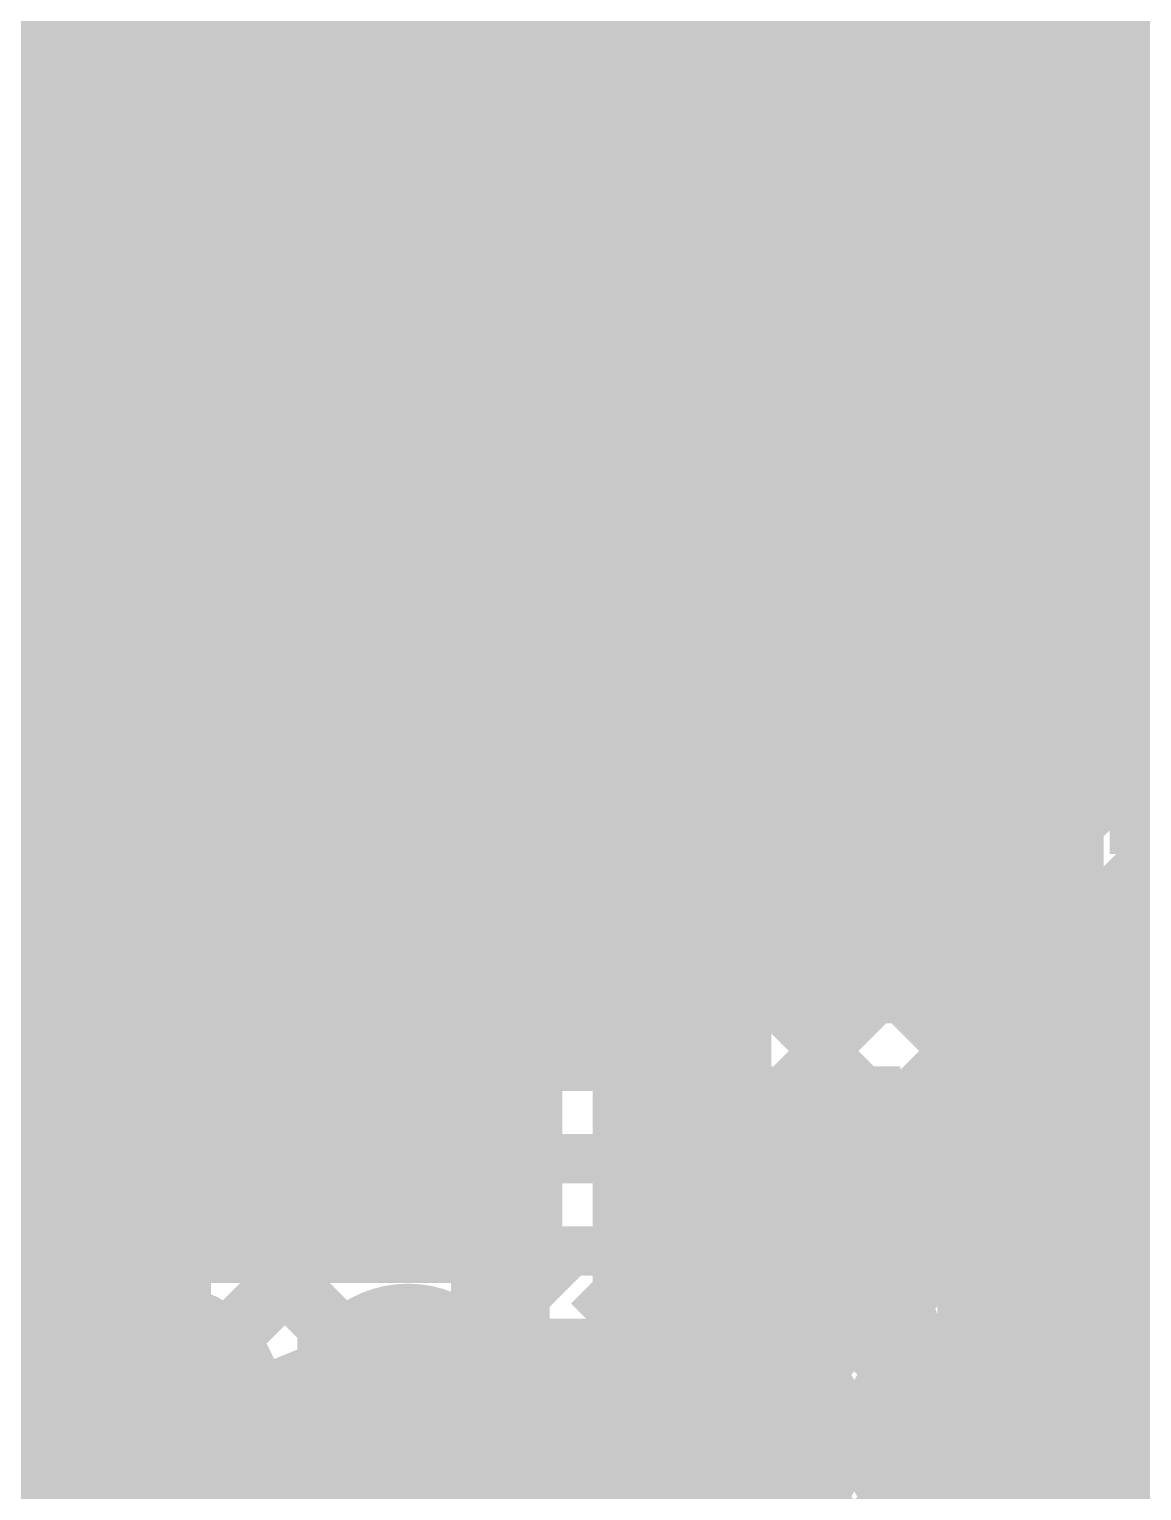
# Model space of a CAD drawing. Extents: x -72 to 72, y -47 to 50.
# Drawn here: x 32.73 to 37.32, y 7.9 to 13.93 of the extents above; entities that cross this region are included whole.
import ezdxf

# ---------------------------------------------------------------- set-up
doc = ezdxf.new("R2010")
doc.units = 0
doc.header["$MEASUREMENT"] = 0
doc.layers.get('0').update_dxf_attribs({"linetype": 'CONTINUOUS'})
for name, color, linetype in [('22-303-0_BOT', 7, 'CONTINUOUS'), ('22-303-0_DRD', 7, 'CONTINUOUS'), ('22-303-0_GND', 6, 'CONTINUOUS'), ('22-303-0_IN1', 4, 'CONTINUOUS'), ('22-303-0_IN2', 3, 'CONTINUOUS'), ('22-303-0_PWR', 5, 'CONTINUOUS'), ('22-303-0_SMB', 10, 'CONTINUOUS'), ('22-303-0_SMT', 14, 'CONTINUOUS'), ('22-303-0_SPB', 9, 'CONTINUOUS'), ('22-303-0_SPT', 12, 'CONTINUOUS'), ('22-303-0_SSB', 11, 'CONTINUOUS'), ('22-303-0_SST', 13, 'CONTINUOUS'), ('22-303-0_TOP', 8, 'CONTINUOUS'), ('THRUHOLE_TAP', 7, 'CONTINUOUS')]:
    doc.layers.add(name, color=color, linetype=linetype)

# ---------------------------------------------------------------- blocks, each defined once
blk = doc.blocks.new('RECTANGLE_2')
blk.add_solid([(0.63627, 0.51308), (0.63627, -0.51308), (-0.63627, 0.51308), (-0.63627, -0.51308)])
blk = doc.blocks.new('RECTANGLE_4')
blk.add_solid([(0.4826, 0.4064), (0.4826, -0.4064), (-0.4826, 0.4064), (-0.4826, -0.4064)])
blk = doc.blocks.new('ROUND_48')
at = {"const_width": 0.29972}
blk.add_lwpolyline([(-0.14986, 0, 1), (0.14986, 0, 1)], format="xyb", close=True, dxfattribs=at)
blk = doc.blocks.new('RECTANGLE_57')
blk.add_solid([(0.635, 0.508), (0.635, -0.508), (-0.635, 0.508), (-0.635, -0.508)])
blk = doc.blocks.new('ROUND_81')
at = {"const_width": 0.0635}
blk.add_lwpolyline([(-0.03175, 0, 1), (0.03175, 0, 1)], format="xyb", close=True, dxfattribs=at)
blk = doc.blocks.new('ROUND_82')
at = {"const_width": 0.50038}
blk.add_lwpolyline([(-0.25019, 0, 1), (0.25019, 0, 1)], format="xyb", close=True, dxfattribs=at)
blk = doc.blocks.new('ROUND_83')
at = {"const_width": 0.50038}
blk.add_lwpolyline([(-0.25019, 0, 1), (0.25019, 0, 1)], format="xyb", close=True, dxfattribs=at)
blk = doc.blocks.new('ROUND_53')
at = {"const_width": 0.29972}
blk.add_lwpolyline([(-0.14986, 0, 1), (0.14986, 0, 1)], format="xyb", close=True, dxfattribs=at)
blk = doc.blocks.new('RECTANGLE_9')
blk.add_solid([(0.508, 0.9017), (0.508, -0.9017), (-0.508, 0.9017), (-0.508, -0.9017)])
blk = doc.blocks.new('ROUND_95')
at = {"const_width": 0.10033}
blk.add_lwpolyline([(-0.050164, 0, 1), (0.050164, 0, 1)], format="xyb", close=True, dxfattribs=at)

msp = doc.modelspace()

# ---------------------------------------------------------------- linework, layer by layer
at = {"layer": '22-303-0_BOT'}
for points, const_width in [([(34.6456, 15.51178), (34.6456, 14.01064)], 0.254), ([(33.655, 13.4112), (33.5788, 13.4112), (33.02, 13.97), (33.02, 14.87424)], 0.2032), ([(33.655, 13.4112), (34.6202, 13.4112), (35.687, 14.478), (35.687, 14.605)], 0.2032), ([(36.6268, 14.41704), (36.6268, 13.7922)], 0.254), ([(36.703, 14.39418), (36.703, 8.71982)], 0.254), ([(36.9316, 14.3891), (36.9316, 8.61568)], 0.254), ([(37.0332, 14.4018), (37.0332, 12.7762)], 0.254), ([(32.6136, 14.17066), (32.6136, 13.97)], 0.254), ([(34.4424, 14.1224), (34.4424, 13.8176)], 0.254), ([(34.7472, 14.11224), (34.45256, 13.8176)], 0.254), ([(32.6136, 14.0208), (32.5374, 14.0208)], 0.254), ([(34.65576, 14.0208), (34.4424, 14.0208)], 0.254), ([(37.0332, 14.0208), (36.6268, 14.0208)], 0.254), ([(32.65424, 13.7922), (32.5374, 13.7922)], 0.254), ([(37.0332, 13.7922), (35.57524, 13.7922), (34.9123, 13.12672)], 0.254), ([(35.56, 13.77696), (35.56, 11.9888)], 0.254), ([(36.6268, 13.7922), (35.57524, 13.7922)], 0.254), ([(35.7886, 13.7922), (35.7886, 11.9888)], 0.254), ([(36.0172, 13.7922), (36.0172, 11.9888)], 0.254), ([(36.2458, 13.7922), (36.2458, 11.9888)], 0.254), ([(36.4744, 13.7922), (36.4744, 11.9888)], 0.254), ([(32.73552, 13.6779), (32.8676, 13.54836)], 0.254), ([(32.8168, 13.59916), (32.8168, 12.4841)], 0.254), ([(37.0332, 13.589), (37.973, 13.589)], 0.254), ([(32.85236, 13.5636), (32.5374, 13.5636)], 0.254), ([(32.8676, 13.54836), (32.8676, 12.7)], 0.254), ([(35.3314, 13.54836), (35.3314, 12.47648)], 0.254), ([(37.0332, 13.5636), (35.34664, 13.5636)], 0.254), ([(32.8676, 13.335), (32.5374, 13.335)], 0.254), ([(37.0332, 13.335), (35.11804, 13.335)], 0.254), ([(35.1028, 13.31976), (35.1028, 12.7127)], 0.254), ([(32.8676, 13.1064), (32.5374, 13.1064)], 0.254), ([(34.8742, 13.0937), (34.8742, 12.79144)], 0.254), ([(37.0332, 13.1064), (34.88944, 13.1064)], 0.254), ([(34.6202, 13.0048), (34.4424, 13.0048)], 0.254), ([(34.4424, 13.0048), (34.4424, 12.7)], 0.254), ([(34.6456, 13.0048), (34.6456, 12.7762)], 0.254), ([(32.8676, 12.8778), (32.5374, 12.8778)], 0.254), ([(37.0332, 12.8778), (34.4424, 12.8778)], 0.254), ([(38.9128, 12.7762), (37.0332, 12.7762)], 0.254), ([(37.1602, 12.7762), (37.1602, 10.9728)], 0.254), ([(37.3888, 12.7762), (37.3888, 10.9728)], 0.254), ([(34.4424, 12.7), (32.8676, 12.7)], 0.254), ([(32.8676, 12.7), (32.8676, 12.4841)], 0.254), ([(34.4424, 12.7), (34.4424, 12.67968)], 0.254), ([(32.8676, 12.6492), (32.5374, 12.6492)], 0.254), ([(39.2176, 12.6492), (35.19424, 12.6492)], 0.254), ([(32.8676, 12.4841), (32.5374, 12.4841)], 0.254), ([(39.2176, 12.4206), (35.3568, 12.4206)], 0.254), ([(35.687, 11.176), (35.687, 12.446)], 0.2032), ([(35.687, 12.446), (35.687, 11.176)], 0.2032), ([(35.687, 11.176), (35.687, 12.446)], 0.2032), ([(39.2176, 12.192), (35.40252, 12.192)], 0.254), ([(33.655, 11.9888), (31.75, 11.9888)], 0.381), ([(36.6268, 11.9888), (35.36696, 11.9888)], 0.254), ([(35.687, 11.9888), (35.687, 11.176)], 0.254), ([(36.6268, 11.9888), (36.6268, 10.3632)], 0.254), ([(39.2176, 11.9634), (36.6268, 11.9634)], 0.254), ([(34.4424, 11.70178), (34.4424, 11.2776)], 0.254), ([(39.48176, 11.7348), (36.6268, 11.7348)], 0.254), ([(34.6456, 11.6078), (34.6456, 10.8458)], 0.254), ([(34.7472, 11.59002), (34.7472, 10.79246)], 0.254), ([(32.8676, 11.5062), (32.5374, 11.5062)], 0.254), ([(32.8676, 11.4935), (32.5374, 11.4935)], 0.254), ([(32.8168, 11.4935), (32.8168, 10.08888)], 0.254), ([(32.8676, 11.4935), (32.8676, 11.2776)], 0.254), ([(34.7472, 11.5062), (34.4424, 11.5062)], 0.254), ([(39.40556, 11.5062), (36.6268, 11.5062)], 0.254), ([(34.7472, 11.2776), (31.2293, 11.2776)], 0.254), ([(34.4424, 11.2776), (32.8676, 11.2776)], 0.254), ([(33.0454, 11.2776), (33.0454, 10.08888)], 0.254), ([(33.274, 11.2776), (33.274, 10.08888)], 0.254), ([(33.5026, 11.2776), (33.5026, 10.08888)], 0.254), ([(33.7312, 11.2776), (33.7312, 10.08888)], 0.254), ([(33.9598, 11.2776), (33.9598, 10.68324)], 0.254), ([(34.1884, 11.2776), (34.1884, 10.8458)], 0.254), ([(34.417, 11.2776), (34.417, 10.89152)], 0.254), ([(39.4208, 11.2776), (36.6268, 11.2776)], 0.254), ([(34.7472, 11.176), (35.687, 11.176)], 0.254), ([(36.6268, 11.176), (35.687, 11.176)], 0.254), ([(35.687, 10.3632), (35.687, 11.176)], 0.254), ([(34.7472, 11.049), (31.2293, 11.049)], 0.254), ([(39.5351, 11.049), (36.6268, 11.049)], 0.254), ([(37.0332, 10.9728), (37.0332, 9.3472)], 0.254), ([(38.9128, 10.9728), (37.0332, 10.9728)], 0.254), ([(34.13252, 10.8204), (31.2293, 10.8204)], 0.254), ([(34.7472, 10.8204), (34.70148, 10.8204)], 0.254), ([(37.0332, 10.8204), (36.6268, 10.8204)], 0.254), ([(33.89376, 10.5918), (31.2293, 10.5918)], 0.254), ([(37.0332, 10.5918), (36.6268, 10.5918)], 0.254), ([(33.655, 9.271), (33.655, 10.541)], 0.2032), ([(33.655, 9.271), (33.655, 10.541)], 0.2032), ([(33.655, 9.271), (33.655, 10.541)], 0.2032), ([(33.81756, 10.3632), (31.2293, 10.3632)], 0.254), ([(36.6268, 10.3632), (35.01644, 10.3632)], 0.254), ([(37.0332, 10.3632), (35.01644, 10.3632)], 0.254), ([(35.1028, 10.3632), (35.1028, 9.9568)], 0.254), ([(35.3314, 10.3632), (35.3314, 9.9568)], 0.254), ([(35.56, 10.3632), (35.56, 9.9568)], 0.254), ([(35.7886, 10.3632), (35.7886, 9.9568)], 0.254), ([(36.0172, 10.3632), (36.0172, 9.9568)], 0.254), ([(36.2458, 10.3632), (36.2458, 9.9568)], 0.254), ([(36.4744, 10.3632), (36.4744, 9.9568)], 0.254), ([(33.8328, 10.1346), (31.2293, 10.1346)], 0.254), ([(37.0332, 10.1346), (35.0012, 10.1346)], 0.254), ([(32.71266, 10.08888), (32.71266, 8.48106)], 0.254), ([(33.8455, 10.08888), (32.71266, 10.08888)], 0.254), ([(33.655, 10.08888), (33.655, 9.271)], 0.254), ([(36.6268, 9.9568), (34.92246, 9.9568)], 0.254), ([(36.6268, 9.9568), (36.6268, 8.72998)], 0.254), ([(32.71266, 9.906), (31.2293, 9.906)], 0.254), ([(37.0332, 9.906), (36.6268, 9.906)], 0.254), ([(34.7472, 9.779), (34.7472, 8.3312)], 0.254), ([(34.59734, 9.71042), (34.59734, 8.45312)], 0.254), ([(34.6456, 9.7282), (34.6456, 7.6454)], 0.254), ([(32.71266, 9.6774), (31.2293, 9.6774)], 0.254), ([(34.7472, 9.6774), (34.59734, 9.6774)], 0.254), ([(37.0332, 9.6774), (36.6268, 9.6774)], 0.254), ([(32.71266, 9.4488), (32.5374, 9.4488)], 0.254), ([(34.7472, 9.4488), (34.59734, 9.4488)], 0.254), ([(37.0332, 9.4488), (36.6268, 9.4488)], 0.254), ([(38.84676, 9.3472), (37.0332, 9.3472)], 0.254), ([(37.1602, 9.3472), (37.1602, 8.28294)], 0.254), ([(37.3888, 9.3472), (37.3888, 8.27278)], 0.254), ([(32.71266, 9.271), (33.655, 9.271)], 0.254), ([(34.59734, 9.271), (33.655, 9.271)], 0.254), ([(32.71266, 9.2202), (32.5374, 9.2202)], 0.254), ([(34.7472, 9.2202), (34.59734, 9.2202)], 0.254), ([(38.97376, 9.2202), (36.6268, 9.2202)], 0.254), ([(35.687, 9.144), (35.687, 8.128)], 0.2032), ([(35.687, 9.144), (35.687, 8.128), (36.322, 7.493), (37.084, 7.493), (37.465, 7.874), (41.66362, 7.874), (42.01414, 8.22452)], 0.2032), ([(32.71266, 8.9916), (32.5374, 8.9916)], 0.254), ([(34.7472, 8.9916), (34.59734, 8.9916)], 0.254), ([(39.20236, 8.9916), (36.6268, 8.9916)], 0.254), ([(32.71266, 8.763), (32.5374, 8.763)], 0.254), ([(34.7472, 8.763), (34.59734, 8.763)], 0.254), ([(39.2176, 8.763), (36.6268, 8.763)], 0.254), ([(32.71266, 8.5344), (32.5374, 8.5344)], 0.254), ([(34.7472, 8.5344), (34.59734, 8.5344)], 0.254), ([(39.2176, 8.5344), (37.02304, 8.5344)], 0.254), ([(34.59734, 8.45312), (33.8455, 8.45312)], 0.254), ([(33.9598, 8.45312), (33.9598, 8.05688)], 0.254), ([(34.1884, 8.45312), (34.1884, 8.05688)], 0.254), ([(34.417, 8.45312), (34.417, 8.05688)], 0.254), ([(35.11804, 8.3312), (34.7472, 8.3312)], 0.254), ([(34.8742, 8.3312), (34.8742, 7.6454)], 0.254), ([(35.1028, 8.3312), (35.1028, 8.28294)], 0.254), ([(32.67202, 8.3058), (32.5374, 8.3058)], 0.254), ([(35.10788, 8.3058), (33.87598, 8.3058)], 0.254), ([(39.2176, 8.3058), (37.15258, 8.3058)], 0.254), ([(32.69488, 8.0772), (32.5374, 8.0772)], 0.254), ([(35.08502, 8.0772), (33.85058, 8.0772)], 0.254), ([(32.71266, 8.02894), (32.71266, 6.7564)], 0.254), ([(34.59734, 8.05688), (33.8455, 8.05688)], 0.254), ([(34.59734, 8.05688), (34.59734, 7.6454)], 0.254), ([(35.1028, 7.97306), (35.1028, 7.6454)], 0.254), ([(32.71266, 7.8486), (32.5374, 7.8486)], 0.254), ([(35.15106, 7.8486), (34.59734, 7.8486)], 0.254)]:
    msp.add_lwpolyline(points, dxfattribs=dict(at, const_width=const_width))
at = {"layer": '22-303-0_BOT', "const_width": 0.254}
for points in [[(32.6136, 13.97, 0.1989124), (32.73263, 13.68263)], [(32.6136, 13.97, 0.1989124), (32.73263, 13.68263)], [(34.6202, 13.0048, 0.1989115), (34.90757, 13.12383)], [(34.798, 12.79652, 0.1588248), (34.44183, 12.68046)], [(35.40252, 12.192, 0.4142136), (34.798, 12.79652)], [(35.36696, 11.9888, 0.0859668), (35.40216, 12.192)], [(34.4424, 11.70178, 0.1366852), (34.74707, 11.58853)], [(34.417, 10.89152, 0.4142136), (33.81248, 10.287)], [(34.417, 10.89152, 0.4142136), (33.81248, 10.287)], [(34.7472, 10.79246, 0.1456847), (34.417, 10.89076)], [(34.7472, 10.79246, 0.1456847), (34.417, 10.89076)], [(35.02152, 10.287, 0.0316205), (35.01669, 10.36323)], [(35.02152, 10.287, 0.0316205), (35.01669, 10.36323)], [(33.81248, 10.287, 0.08362), (33.84583, 10.08899)], [(33.81248, 10.287, 0.08362), (33.84583, 10.08899)], [(34.92246, 9.9568, 0.1456847), (35.02076, 10.287)], [(34.92246, 9.9568, 0.1456847), (35.02076, 10.287)], [(34.59734, 9.71042, 0.0684157), (34.74624, 9.78047)], [(34.59734, 9.71042, 0.0684157), (34.74624, 9.78047)], [(37.17798, 8.16356, 0.3728704), (36.6268, 8.72998)], [(32.71266, 8.48106, 0.0960045), (32.66885, 8.255)], [(33.87852, 8.255, 0.0836195), (33.84517, 8.45301)], [(35.11804, 8.3312, 0.0859668), (35.08284, 8.128)], [(37.465, 8.2804, 0.1977686), (37.1789, 8.16263)], [(37.465, 8.2804, 0.1977686), (37.1789, 8.16263)], [(32.66948, 8.255, 0.0960046), (32.71324, 8.02917)], [(33.8455, 8.05688, 0.0836196), (33.87887, 8.255)], [(35.08248, 8.128, 0.2356239), (35.32347, 7.64499)]]:
    msp.add_lwpolyline(points, format="xyb", dxfattribs=at)
at = {"layer": '22-303-0_DRD', "const_width": 0.254}
for points in [[(36.322, 13.081), (35.052, 11.811)], [(36.322, 11.811), (35.052, 13.081)], [(36.322, 13.081), (35.052, 11.811)], [(36.322, 11.811), (35.052, 13.081)], [(36.322, 13.081), (35.052, 11.811)], [(36.322, 11.811), (35.052, 13.081)], [(35.433, 12.827), (34.163, 11.557)], [(35.433, 11.557), (34.163, 12.827)], [(34.29, 11.176), (33.02, 9.906)], [(34.29, 9.906), (33.02, 11.176)], [(34.29, 11.176), (33.02, 9.906)], [(34.29, 9.906), (33.02, 11.176)], [(34.29, 11.176), (33.02, 9.906)], [(34.29, 9.906), (33.02, 11.176)], [(35.052, 10.922), (33.782, 9.652)], [(35.052, 9.652), (33.782, 10.922)], [(35.052, 10.922), (33.782, 9.652)], [(35.052, 9.652), (33.782, 10.922)], [(35.052, 10.922), (33.782, 9.652)], [(35.052, 9.652), (33.782, 10.922)], [(33.909, 8.89), (32.639, 7.62)], [(33.909, 7.62), (32.639, 8.89)], [(34.925, 8.89), (33.655, 7.62)], [(34.925, 7.62), (33.655, 8.89)], [(34.925, 8.89), (33.655, 7.62)], [(34.925, 7.62), (33.655, 8.89)], [(36.322, 8.763), (35.052, 7.493)], [(36.322, 7.493), (35.052, 8.763)], [(37.211, 8.763), (35.941, 7.493)], [(37.211, 7.493), (35.941, 8.763)]]:
    msp.add_lwpolyline(points, dxfattribs=at)
at = {"layer": '22-303-0_IN1', "const_width": 0.2032}
for points in [[(52.832, 7.112), (52.578, 6.858), (47.752, 6.858), (44.323, 10.287), (44.323, 13.335), (43.942, 13.716), (34.163, 13.716), (32.131, 15.748), (32.131, 20.574), (31.115, 21.59), (30.607, 21.59)], [(35.687, 8.128), (35.687, 10.541), (34.671, 11.557), (30.734, 11.557), (29.845, 12.446), (29.845, 13.208)], [(36.576, 8.128), (36.576, 10.16), (39.497, 13.081), (43.688, 13.081)], [(33.274, 8.255), (35.052, 6.477), (35.052, -0.508)]]:
    msp.add_lwpolyline(points, dxfattribs=at)
at = {"layer": '22-303-0_IN2'}
for points, const_width in [([(34.8742, 15.84706), (34.8742, 13.85824)], 0.254), ([(34.6456, 15.51178), (34.6456, 13.62964)], 0.254), ([(34.417, 15.41018), (34.417, 13.40104)], 0.254), ([(36.28898, 15.27302), (33.86836, 12.8524)], 0.254), ([(26.289, 11.938), (26.797, 12.446), (34.036, 12.446), (36.576, 14.986), (36.83, 14.986)], 0.2032), ([(37.3888, 14.75486), (37.3888, 11.67384)], 0.254), ([(32.8168, 14.5796), (32.8168, 12.8524)], 0.254), ([(33.0454, 14.5796), (33.0454, 12.8524)], 0.254), ([(33.274, 14.5796), (33.274, 12.8524)], 0.254), ([(34.1884, 14.53896), (34.1884, 13.17244)], 0.254), ([(37.1602, 14.478), (37.1602, 11.44524)], 0.254), ([(33.5026, 14.45006), (33.5026, 12.8524)], 0.254), ([(36.59378, 14.42974), (34.94278, 12.77874)], 0.254), ([(33.7312, 14.38402), (33.7312, 12.8524)], 0.254), ([(33.9598, 14.40688), (33.9598, 12.94384)], 0.254), ([(36.703, 14.39418), (36.703, 10.98804)], 0.254), ([(36.9316, 14.3891), (36.9316, 11.21664)], 0.254), ([(36.4744, 14.31036), (36.4744, 10.75944)], 0.254), ([(36.2458, 14.08176), (36.2458, 10.53084)], 0.254), ([(35.03676, 14.0208), (30.41396, 14.0208)], 0.254), ([(44.0436, 14.0208), (36.18484, 14.0208)], 0.254), ([(36.0172, 13.85316), (36.0172, 10.30224)], 0.254), ([(34.80816, 13.7922), (30.26664, 13.7922)], 0.254), ([(44.0436, 13.7922), (35.95624, 13.7922)], 0.254), ([(35.7886, 13.62456), (35.7886, 10.07364)], 0.254), ([(34.57956, 13.5636), (30.33268, 13.5636)], 0.254), ([(43.32478, 13.5636), (35.72764, 13.5636)], 0.254), ([(35.56, 13.39596), (35.56, 9.84504)], 0.254), ([(34.35096, 13.335), (30.43682, 13.335)], 0.254), ([(43.13936, 13.335), (35.49904, 13.335)], 0.254), ([(35.3314, 13.16736), (35.3314, 12.47648)], 0.254), ([(34.12236, 13.1064), (30.43936, 13.1064)], 0.254), ([(43.08348, 13.1064), (35.27044, 13.1064)], 0.254), ([(35.1028, 12.93876), (35.1028, 12.7127)], 0.254), ([(33.86836, 12.8524), (30.33268, 12.8524)], 0.254), ([(33.89376, 12.8778), (30.35046, 12.8778)], 0.254), ([(42.94886, 12.8778), (35.04184, 12.8778)], 0.254), ([(38.37178, 12.6492), (35.19424, 12.6492)], 0.254), ([(38.32098, 12.60602), (35.39236, 9.6774)], 0.254), ([(38.13556, 12.4206), (35.3568, 12.4206)], 0.254), ([(26.289, 10.16), (27.178, 9.271), (35.56, 9.271), (38.608, 12.319), (43.18, 12.319)], 0.2032), ([(37.90696, 12.192), (35.40252, 12.192)], 0.254), ([(34.798, 12.192), (34.417, 12.192), (31.877, 9.652), (29.845, 9.652), (28.194, 11.303)], 0.2032), ([(33.69056, 12.0396), (29.80944, 12.0396)], 0.254), ([(33.69056, 12.0396), (31.70936, 10.0584)], 0.254), ([(32.8168, 12.0396), (32.8168, 11.16584)], 0.254), ([(33.0454, 12.0396), (33.0454, 11.39444)], 0.254), ([(33.274, 12.0396), (33.274, 11.62304)], 0.254), ([(33.5026, 12.0396), (33.5026, 11.85164)], 0.254), ([(33.61436, 11.9634), (29.88564, 11.9634)], 0.254), ([(37.67836, 11.9634), (35.3568, 11.9634)], 0.254), ([(35.3314, 11.90752), (35.3314, 9.6774)], 0.254), ([(38.77564, 11.9126), (36.068, 9.20496)], 0.254), ([(33.38576, 11.7348), (30.39364, 11.7348)], 0.254), ([(37.44976, 11.7348), (35.19424, 11.7348)], 0.254), ([(34.47796, 11.67892), (32.47644, 9.6774)], 0.254), ([(35.1028, 11.66876), (35.1028, 9.6774)], 0.254), ([(34.417, 11.61796), (34.417, 10.89152)], 0.254), ([(34.6456, 11.6078), (34.6456, 10.8458)], 0.254), ([(34.8742, 11.59256), (34.8742, 10.68324)], 0.254), ([(33.15716, 11.5062), (30.54096, 11.5062)], 0.254), ([(37.22116, 11.5062), (34.30524, 11.5062)], 0.254), ([(34.1884, 11.38936), (34.1884, 10.8458)], 0.254), ([(32.92856, 11.2776), (30.57652, 11.2776)], 0.254), ([(36.99256, 11.2776), (34.07664, 11.2776)], 0.254), ([(33.9598, 11.16076), (33.9598, 10.68324)], 0.254), ([(32.69996, 11.049), (30.52064, 11.049)], 0.254), ([(36.76396, 11.049), (33.84804, 11.049)], 0.254), ([(33.7312, 10.93216), (33.7312, 9.6774)], 0.254), ([(34.13252, 10.8204), (33.61944, 10.8204)], 0.254), ([(36.53536, 10.8204), (34.70148, 10.8204)], 0.254), ([(33.5026, 10.70356), (33.5026, 9.6774)], 0.254), ([(33.89376, 10.5918), (33.39084, 10.5918)], 0.254), ([(36.30676, 10.5918), (34.9377, 10.5918)], 0.254), ([(37.3888, 10.52576), (37.3888, 7.7724)], 0.254), ([(33.274, 10.47496), (33.274, 9.6774)], 0.254), ([(33.81756, 10.3632), (33.16224, 10.3632)], 0.254), ([(36.07816, 10.3632), (35.01644, 10.3632)], 0.254), ([(40.26916, 10.3632), (37.22624, 10.3632)], 0.254), ([(37.1602, 10.29716), (37.1602, 8.28294)], 0.254), ([(33.0454, 10.24636), (33.0454, 9.6774)], 0.254), ([(33.8328, 10.1346), (32.93364, 10.1346)], 0.254), ([(35.84956, 10.1346), (35.0012, 10.1346)], 0.254), ([(40.04056, 10.1346), (36.99764, 10.1346)], 0.254), ([(36.9316, 10.06856), (36.9316, 8.61568)], 0.254), ([(32.8168, 10.01776), (32.8168, 9.6774)], 0.254), ([(33.9471, 9.906), (32.70504, 9.906)], 0.254), ([(33.9598, 9.89076), (33.9598, 9.6774)], 0.254), ([(34.8742, 9.89076), (34.8742, 9.6774)], 0.254), ([(35.62096, 9.906), (34.8869, 9.906)], 0.254), ([(39.81196, 9.906), (36.76904, 9.906)], 0.254), ([(36.703, 9.83996), (36.703, 8.71982)], 0.254), ([(34.1884, 9.7282), (34.1884, 9.6774)], 0.254), ([(34.6456, 9.7282), (34.6456, 9.6774)], 0.254), ([(35.39236, 9.6774), (32.47644, 9.6774)], 0.254), ([(39.58336, 9.6774), (36.54044, 9.6774)], 0.254), ([(36.4744, 9.61136), (36.4744, 8.80364)], 0.254), ([(39.35476, 9.4488), (36.31184, 9.4488)], 0.254), ([(36.2458, 9.38276), (36.2458, 9.03224)], 0.254), ([(39.12616, 9.2202), (36.08324, 9.2202)], 0.254), ([(36.1061, 9.17194), (36.54552, 8.73252)], 0.254), ([(38.89756, 8.9916), (36.28644, 8.9916)], 0.254), ([(26.67, 7.62), (27.94, 8.89), (35.814, 8.89), (36.576, 8.128)], 0.2032), ([(38.66896, 8.763), (36.51504, 8.763)], 0.254), ([(36.576, 8.73252), (36.54556, 8.73175)], 0.254), ([(38.44036, 8.5344), (37.02304, 8.5344)], 0.254), ([(32.7152, 8.4836), (28.10764, 8.4836)], 0.254), ([(35.19678, 8.4836), (33.8328, 8.4836)], 0.254), ([(33.9598, 8.4836), (33.9598, 7.7724)], 0.254), ([(34.1884, 8.4836), (34.1884, 7.7724)], 0.254), ([(34.417, 8.4836), (34.417, 7.7724)], 0.254), ([(34.6456, 8.4836), (34.6456, 7.7724)], 0.254), ([(34.8742, 8.4836), (34.8742, 7.7724)], 0.254), ([(35.1028, 8.4836), (35.1028, 8.28294)], 0.254), ([(32.67202, 8.3058), (27.92984, 8.3058)], 0.254), ([(35.10788, 8.3058), (33.87598, 8.3058)], 0.254), ([(38.21176, 8.3058), (37.15258, 8.3058)], 0.254), ([(17.907, 7.493), (19.939, 7.493), (21.717, 5.715), (30.734, 5.715), (33.274, 8.255)], 0.2032), ([(32.66948, 8.22452), (30.56636, 6.1214)], 0.254), ([(32.66948, 8.255), (32.67024, 8.22456)], 0.254), ([(35.08502, 8.0772), (33.85058, 8.0772)], 0.254), ([(37.98316, 8.0772), (37.17798, 8.0772)], 0.254), ([(35.1028, 7.97306), (35.1028, 7.7724)], 0.254), ([(37.1602, 7.97306), (37.1602, 7.7724)], 0.254), ([(35.15106, 7.8486), (33.72104, 7.8486)], 0.254), ([(33.7312, 7.85876), (33.7312, 7.7724)], 0.254), ([(37.75456, 7.8486), (37.11194, 7.8486)], 0.254)]:
    msp.add_lwpolyline(points, dxfattribs=dict(at, const_width=const_width))
at = {"layer": '22-303-0_IN2', "const_width": 0.254}
for points in [[(35.40252, 12.192, 0.3450066), (34.94278, 12.77874)], [(34.798, 11.58748, 0.4142136), (35.40252, 12.192)], [(34.47796, 11.67892, 0.1403378), (34.798, 11.58729)], [(34.417, 10.89152, 0.4142136), (33.81248, 10.287)], [(34.417, 10.89152, 0.4142136), (33.81248, 10.287)], [(35.02152, 10.287, 0.4142136), (34.417, 10.89152)], [(35.02152, 10.287, 0.4142136), (34.417, 10.89152)], [(33.81248, 10.287, 0.4142136), (34.417, 9.68248)], [(33.81248, 10.287, 0.4142136), (34.417, 9.68248)], [(34.417, 9.68248, 0.4142136), (35.02152, 10.287)], [(34.417, 9.68248, 0.4142136), (35.02152, 10.287)], [(36.10102, 9.17702, 0.0266903), (36.06881, 9.20596)], [(37.18052, 8.128, 0.4142136), (36.576, 8.73252)], [(32.7152, 8.4836, 0.0973858), (32.67025, 8.255)], [(33.87852, 8.255, 0.0973853), (33.83351, 8.48389)], [(35.19678, 8.4836, 0.1581908), (35.08139, 8.128)], [(33.63722, 7.7724, 0.2356241), (33.87801, 8.255)], [(35.08248, 8.128, 0.1581907), (35.19766, 7.77304)], [(37.06368, 7.7724, 0.1588241), (37.17956, 8.128)]]:
    msp.add_lwpolyline(points, format="xyb", dxfattribs=at)
at = {"layer": '22-303-0_SSB', "const_width": 0.1524}
for points in [[(39.116, 16.637), (39.116, 12.573), (34.544, 12.573), (34.544, 14.351), (34.798, 14.605), (34.544, 14.859), (34.544, 16.637), (39.116, 16.637)], [(32.8295, 11.2395), (32.8295, 14.1605), (34.4678, 14.1605), (34.4678, 11.2395), (32.8295, 11.2395)], [(35.84194, 12.9032), (35.84194, 13.9192), (35.95878, 13.74902)], [(34.88436, 13.24102), (35.35934, 13.24102), (35.12058, 13.9192), (35.00374, 13.9192), (35.00374, 12.9032)], [(36.91636, 13.07084), (36.85794, 12.9032), (36.61918, 12.9032), (36.56076, 13.07084), (36.44138, 13.24102), (36.44138, 13.74902), (36.50234, 13.9192), (36.85794, 13.9192), (36.91636, 13.74902), (36.91636, 13.07084)], [(36.68014, 13.24102), (36.44138, 12.9032)], [(35.72256, 12.9032), (35.95878, 12.9032)], [(34.544, 8.128), (34.544, 12.192), (39.116, 12.192), (39.116, 10.414), (38.862, 10.16), (39.116, 9.906), (39.116, 8.128), (34.544, 8.128)], [(32.76092, 10.56894), (32.71266, 10.70864), (32.71266, 10.85088), (32.76092, 10.99312), (33.0581, 10.99312), (33.10636, 10.85088), (33.10636, 10.70864), (33.0581, 10.56894), (32.76092, 10.56894), (32.71266, 10.4267), (32.71266, 10.287), (32.76092, 10.14476), (33.0581, 10.14476), (33.10636, 10.287), (33.10636, 10.4267), (33.0581, 10.56894)], [(33.46196, 10.4267), (33.85566, 10.4267), (33.66008, 10.99312), (33.56102, 10.99312), (33.56102, 10.14476)], [(34.60496, 10.56894), (34.31032, 10.56894), (34.21126, 10.70864), (34.21126, 10.85088), (34.31032, 10.99312), (34.60496, 10.99312), (34.60496, 10.14476)], [(34.35858, 10.56894), (34.21126, 10.14476)], [(34.544, 10.033), (34.544, 6.477), (32.766, 6.477), (32.766, 10.033), (34.544, 10.033)], [(37.09924, 8.6868), (36.97986, 8.51662), (36.74364, 8.51662), (36.62426, 8.6868), (36.62426, 8.85698), (36.86048, 9.1948), (36.62426, 9.53262), (37.09924, 9.53262)]]:
    msp.add_lwpolyline(points, dxfattribs=at)
at = {"layer": '22-303-0_SST', "const_width": 0.1524}
for points in [[(36.45916, 13.68806), (36.40074, 13.52042), (36.04514, 13.52042), (35.98672, 13.68806), (35.98672, 14.36624), (36.04514, 14.53642), (36.40074, 14.53642), (36.45916, 14.36624)], [(37.29736, 13.85824), (36.82492, 13.85824), (37.06114, 14.53642), (37.18052, 14.53642), (37.18052, 13.52042)], [(36.703, 10.033), (36.703, 12.827), (42.037, 12.827), (42.037, 10.033), (36.703, 10.033)], [(34.97834, 12.2936), (33.96234, 12.6492), (33.96234, 12.17676)], [(34.80816, 11.33856), (34.97834, 11.4554), (34.97834, 11.69416), (34.80816, 11.811), (34.64052, 11.811), (34.30016, 11.57478), (33.96234, 11.811), (33.96234, 11.33856)], [(34.80816, 10.9728), (34.97834, 10.91438), (34.97834, 10.55878), (34.80816, 10.50036), (34.13252, 10.50036), (33.96234, 10.55878), (33.96234, 10.91438), (34.13252, 10.9728)], [(35.179, 6.477), (35.179, 10.033), (33.401, 10.033), (33.401, 6.477), (35.179, 6.477)], [(35.98672, 8.94842), (36.34232, 8.94842), (36.45916, 9.11606), (36.45916, 9.28624), (36.34232, 9.45642), (35.98672, 9.45642), (35.98672, 8.44042)], [(37.29736, 8.77824), (36.82492, 8.77824), (37.06114, 9.45642), (37.18052, 9.45642), (37.18052, 8.44042)], [(36.28136, 8.94842), (36.45916, 8.44042)]]:
    msp.add_lwpolyline(points, dxfattribs=at)
at = {"layer": '22-303-0_TOP'}
for points, const_width in [([(32.08782, 14.52118), (32.512, 14.097), (39.1668, 14.097), (39.2938, 13.97)], 0.635), ([(32.7533, 13.4747), (32.7533, 12.7)], 0.254), ([(38.5826, 13.4747), (32.7533, 13.4747)], 0.254), ([(32.8168, 13.4747), (32.8168, 11.06424)], 0.254), ([(33.0454, 13.4747), (33.0454, 8.8138)], 0.254), ([(33.274, 13.4747), (33.274, 8.85952)], 0.254), ([(33.5026, 13.4747), (33.5026, 10.08888)], 0.254), ([(33.7312, 13.4747), (33.7312, 10.08888)], 0.254), ([(33.9598, 13.4747), (33.9598, 10.68324)], 0.254), ([(34.1884, 13.4747), (34.1884, 10.8458)], 0.254), ([(34.417, 13.4747), (34.417, 12.6619)], 0.254), ([(34.6456, 13.4747), (34.6456, 12.7762)], 0.254), ([(34.8742, 13.4747), (34.8742, 12.79144)], 0.254), ([(35.1028, 13.4747), (35.1028, 12.7127)], 0.254), ([(35.3314, 13.4747), (35.3314, 12.47648)], 0.254), ([(35.56, 13.4747), (35.56, 10.73404)], 0.254), ([(35.7886, 13.4747), (35.7886, 10.50544)], 0.254), ([(36.0172, 13.4747), (36.0172, 10.27684)], 0.254), ([(36.2458, 13.4747), (36.2458, 10.04824)], 0.254), ([(36.4744, 13.4747), (36.4744, 9.81964)], 0.254), ([(36.703, 13.4747), (36.703, 9.59104)], 0.254), ([(36.9316, 13.4747), (36.9316, 12.6365)], 0.254), ([(37.1602, 13.4747), (37.1602, 12.6365)], 0.254), ([(37.3888, 13.4747), (37.3888, 12.6365)], 0.254), ([(38.5826, 13.335), (32.7533, 13.335)], 0.254), ([(39.5986, 13.1064), (32.7533, 13.1064)], 0.254), ([(39.5986, 12.8778), (32.7533, 12.8778)], 0.254), ([(34.40176, 12.6492), (32.74822, 12.6492)], 0.254), ([(39.5986, 12.6492), (35.19424, 12.6492)], 0.254), ([(38.5064, 12.6365), (36.8808, 12.6365), (36.8808, 10.2235)], 0.254), ([(34.2392, 12.4206), (32.62376, 12.4206)], 0.254), ([(36.8808, 12.4206), (35.3568, 12.4206)], 0.254), ([(34.19348, 12.192), (29.5148, 12.192)], 0.254), ([(36.8808, 12.192), (35.40252, 12.192)], 0.254), ([(34.417, 5.842), (35.941, 5.842), (37.338, 7.239), (37.338, 8.382), (34.798, 10.922), (34.798, 12.192)], 0.2032), ([(34.2392, 11.9634), (29.5148, 11.9634)], 0.254), ([(36.8808, 11.9634), (35.3568, 11.9634)], 0.254), ([(35.3314, 11.90752), (35.3314, 10.96264)], 0.254), ([(34.3916, 11.7348), (30.39364, 11.7348)], 0.254), ([(34.3916, 11.74496), (34.3916, 10.922)], 0.254), ([(35.2044, 11.74496), (35.2044, 11.08964)], 0.254), ([(36.8808, 11.7348), (35.2044, 11.7348)], 0.254), ([(32.2961, 11.58494), (32.79902, 11.08202)], 0.254), ([(34.3916, 11.5062), (32.37484, 11.5062)], 0.254), ([(36.8808, 11.5062), (35.2044, 11.5062)], 0.254), ([(36.8808, 11.43), (37.6936, 11.43)], 0.254), ([(34.3916, 11.2776), (32.60344, 11.2776)], 0.254), ([(36.8808, 11.2776), (35.2044, 11.2776)], 0.254), ([(34.3916, 11.049), (32.8295, 11.049)], 0.254), ([(35.2044, 11.08964), (37.62502, 8.66902)], 0.254), ([(36.8808, 11.049), (35.24504, 11.049)], 0.254), ([(34.3916, 10.922), (34.39274, 10.8916)], 0.254), ([(34.3916, 10.922), (34.39274, 10.8916)], 0.254), ([(34.13252, 10.8204), (32.9184, 10.8204)], 0.254), ([(32.9184, 10.795), (32.9184, 8.74268)], 0.254), ([(36.8808, 10.8204), (35.47364, 10.8204)], 0.254), ([(33.89376, 10.5918), (32.9184, 10.5918)], 0.254), ([(36.8808, 10.5918), (35.70224, 10.5918)], 0.254), ([(33.81756, 10.3632), (32.9184, 10.3632)], 0.254), ([(36.8808, 10.3632), (35.93084, 10.3632)], 0.254), ([(34.29, 9.271), (34.29, 10.16), (34.417, 10.287), (34.29, 10.16), (34.29, 9.271)], 0.2032), ([(34.29, 9.271), (34.29, 10.16), (34.417, 10.287)], 0.2032), ([(38.5064, 10.2235), (36.8808, 10.2235)], 0.254), ([(36.9316, 10.2235), (36.9316, 9.36244)], 0.254), ([(37.1602, 10.2235), (37.1602, 9.13384)], 0.254), ([(37.3888, 10.2235), (37.3888, 8.90524)], 0.254), ([(33.8328, 10.1346), (32.9184, 10.1346)], 0.254), ([(38.99408, 10.1346), (36.15944, 10.1346)], 0.254), ([(33.34766, 10.08888), (33.34766, 8.85444)], 0.254), ([(33.8455, 10.08888), (33.34766, 10.08888)], 0.254), ([(33.34766, 9.906), (32.9184, 9.906)], 0.254), ([(35.23234, 9.91362), (36.43122, 8.71474)], 0.254), ([(35.23234, 9.91362), (35.23234, 8.52424)], 0.254), ([(39.17696, 9.906), (36.38804, 9.906)], 0.254), ([(35.3314, 9.81456), (35.3314, 8.61568)], 0.254), ([(33.34766, 9.6774), (32.9184, 9.6774)], 0.254), ([(35.46856, 9.6774), (35.23234, 9.6774)], 0.254), ([(39.40556, 9.6774), (36.61664, 9.6774)], 0.254), ([(35.56, 9.58596), (35.56, 8.71982)], 0.254), ([(33.34766, 9.4488), (32.9184, 9.4488)], 0.254), ([(35.69716, 9.4488), (35.23234, 9.4488)], 0.254), ([(38.5826, 9.4488), (36.84524, 9.4488)], 0.254), ([(35.7886, 9.35736), (35.7886, 8.72236)], 0.254), ([(33.34766, 9.2202), (32.9184, 9.2202)], 0.254), ([(35.92576, 9.2202), (35.23234, 9.2202)], 0.254), ([(38.5826, 9.2202), (37.07384, 9.2202)], 0.254), ([(36.0172, 9.12876), (36.0172, 8.63346)], 0.254), ([(33.34766, 8.9916), (32.9184, 8.9916)], 0.254), ([(36.15436, 8.9916), (35.23234, 8.9916)], 0.254), ([(38.5826, 8.9916), (37.30244, 8.9916)], 0.254), ([(36.2458, 8.90016), (36.2458, 8.63346)], 0.254), ([(32.94634, 8.763), (32.9184, 8.763)], 0.254), ([(36.38296, 8.763), (35.23234, 8.763)], 0.254), ([(35.17646, 8.45312), (33.8455, 8.45312)], 0.254), ([(33.9598, 8.45312), (33.9598, 8.05688)], 0.254), ([(34.1884, 8.45312), (34.1884, 8.05688)], 0.254), ([(34.417, 8.45312), (34.417, 8.05688)], 0.254), ([(34.6456, 8.45312), (34.6456, 8.05688)], 0.254), ([(34.8742, 8.45312), (34.8742, 8.05688)], 0.254), ([(35.1028, 8.45312), (35.1028, 8.28294)], 0.254), ([(35.10788, 8.3058), (33.87598, 8.3058)], 0.254), ([(34.29, 7.239), (34.29, 8.255)], 0.2032), ([(34.29, 8.255), (34.29, 7.239)], 0.2032), ([(35.08502, 8.0772), (33.85058, 8.0772)], 0.254), ([(35.08502, 8.05688), (33.8455, 8.05688)], 0.254), ([(34.29, 8.05688), (34.29, 7.239)], 0.254)]:
    msp.add_lwpolyline(points, dxfattribs=dict(at, const_width=const_width))
at = {"layer": '22-303-0_TOP', "const_width": 0.254}
for points in [[(34.798, 12.79652, 0.4142136), (34.19348, 12.192)], [(35.40252, 12.192, 0.4142136), (34.798, 12.79652)], [(32.385, 12.3317, 0.4142136), (32.7533, 12.7)], [(34.19348, 12.192, 0.2113086), (34.39135, 11.74469)], [(35.2044, 11.74496, 0.2113087), (35.40216, 12.192)], [(32.9184, 10.795, 0.1989124), (32.79937, 11.08237)], [(34.3916, 10.89152, 0.4019684), (33.81248, 10.287)], [(34.3916, 10.89152, 0.4019684), (33.81248, 10.287)], [(33.81248, 10.287, 0.08362), (33.84583, 10.08899)], [(33.81248, 10.287, 0.08362), (33.84583, 10.08899)], [(33.274, 8.85952, 0.1588248), (32.91783, 8.74346)], [(33.34766, 8.85444, 0.0305766), (33.274, 8.85895)], [(35.687, 8.73252, 0.2167909), (35.23126, 8.52518)], [(36.1315, 8.53694, 0.2097578), (35.687, 8.732)], [(36.43122, 8.71474, 0.147333), (36.13125, 8.53717)], [(33.87852, 8.255, 0.0836195), (33.84517, 8.45301)], [(35.17646, 8.45312, 0.1427201), (35.08173, 8.128)], [(33.8455, 8.05688, 0.0836196), (33.87887, 8.255)], [(35.08248, 8.128, 0.0294085), (35.08665, 8.05707)]]:
    msp.add_lwpolyline(points, format="xyb", dxfattribs=at)

# ---------------------------------------------------------------- block references
at = {"layer": '22-303-0_BOT'}
for name, p in [('RECTANGLE_4', (33.655, 13.4112)), ('ROUND_48', (35.687, 12.446)), ('ROUND_48', (34.798, 12.192)), ('RECTANGLE_4', (33.655, 11.9888)), ('RECTANGLE_57', (35.687, 11.176)), ('ROUND_48', (33.655, 10.541)), ('ROUND_48', (34.417, 10.287)), ('RECTANGLE_2', (33.655, 9.271)), ('RECTANGLE_57', (35.687, 9.144)), ('ROUND_48', (33.274, 8.255)), ('ROUND_48', (34.29, 8.255)), ('ROUND_48', (35.687, 8.128)), ('ROUND_48', (36.576, 8.128))]:
    msp.add_blockref(name, p, dxfattribs=at)
at = {"layer": '22-303-0_GND'}
for name, p in [('ROUND_82', (34.798, 12.192)), ('ROUND_81', (35.687, 12.446)), ('ROUND_82', (34.417, 10.287)), ('ROUND_81', (33.655, 10.541)), ('ROUND_82', (33.274, 8.255)), ('ROUND_82', (35.687, 8.128)), ('ROUND_83', (36.576, 8.128)), ('ROUND_81', (34.29, 8.255))]:
    msp.add_blockref(name, p, dxfattribs=at)
at = {"layer": '22-303-0_IN1'}
for name, p in [('ROUND_53', (35.687, 12.446)), ('ROUND_48', (34.798, 12.192)), ('ROUND_53', (33.655, 10.541)), ('ROUND_48', (34.417, 10.287)), ('ROUND_48', (33.274, 8.255)), ('ROUND_53', (34.29, 8.255)), ('ROUND_48', (35.687, 8.128)), ('ROUND_48', (36.576, 8.128))]:
    msp.add_blockref(name, p, dxfattribs=at)
at = {"layer": '22-303-0_IN2'}
for name, p in [('ROUND_53', (35.687, 12.446)), ('ROUND_48', (34.798, 12.192)), ('ROUND_53', (33.655, 10.541)), ('ROUND_48', (34.417, 10.287)), ('ROUND_48', (33.274, 8.255)), ('ROUND_53', (34.29, 8.255)), ('ROUND_48', (35.687, 8.128)), ('ROUND_48', (36.576, 8.128))]:
    msp.add_blockref(name, p, dxfattribs=at)
at = {"layer": '22-303-0_PWR'}
for name, p in [('ROUND_82', (35.687, 12.446)), ('ROUND_82', (34.798, 12.192)), ('ROUND_82', (33.655, 10.541)), ('ROUND_81', (34.417, 10.287)), ('ROUND_82', (33.274, 8.255)), ('ROUND_82', (34.29, 8.255)), ('ROUND_82', (35.687, 8.128)), ('ROUND_83', (36.576, 8.128))]:
    msp.add_blockref(name, p, dxfattribs=at)
at = {"layer": '22-303-0_SMB'}
for name, p in [('RECTANGLE_4', (33.655, 13.4112)), ('RECTANGLE_4', (33.655, 11.9888)), ('RECTANGLE_57', (35.687, 11.176)), ('RECTANGLE_2', (33.655, 9.271)), ('RECTANGLE_57', (35.687, 9.144))]:
    msp.add_blockref(name, p, dxfattribs=at)
at = {"layer": '22-303-0_SMT'}
for name, p in [('RECTANGLE_9', (37.6936, 11.43)), ('RECTANGLE_2', (34.29, 9.271))]:
    msp.add_blockref(name, p, dxfattribs=at)
at = {"layer": '22-303-0_SPB'}
for name, p in [('RECTANGLE_4', (33.655, 13.4112)), ('RECTANGLE_4', (33.655, 11.9888)), ('RECTANGLE_57', (35.687, 11.176)), ('RECTANGLE_2', (33.655, 9.271)), ('RECTANGLE_57', (35.687, 9.144))]:
    msp.add_blockref(name, p, dxfattribs=at)
at = {"layer": '22-303-0_SPT'}
for name, p in [('RECTANGLE_9', (37.6936, 11.43)), ('RECTANGLE_2', (34.29, 9.271))]:
    msp.add_blockref(name, p, dxfattribs=at)
at = {"layer": '22-303-0_TOP'}
for name, p in [('ROUND_48', (35.687, 12.446)), ('ROUND_48', (34.798, 12.192)), ('RECTANGLE_9', (37.6936, 11.43)), ('ROUND_48', (33.655, 10.541)), ('ROUND_48', (34.417, 10.287)), ('RECTANGLE_2', (34.29, 9.271)), ('ROUND_48', (33.274, 8.255)), ('ROUND_48', (34.29, 8.255)), ('ROUND_48', (35.687, 8.128)), ('ROUND_48', (36.576, 8.128))]:
    msp.add_blockref(name, p, dxfattribs=at)
at = {"layer": 'THRUHOLE_TAP'}
for p in [(35.687, 12.446), (34.798, 12.192), (33.655, 10.541), (34.417, 10.287), (33.274, 8.255), (34.29, 8.255), (35.687, 8.128), (36.576, 8.128)]:
    msp.add_blockref('ROUND_95', p, dxfattribs=at)

doc.saveas('drawing.dxf')
